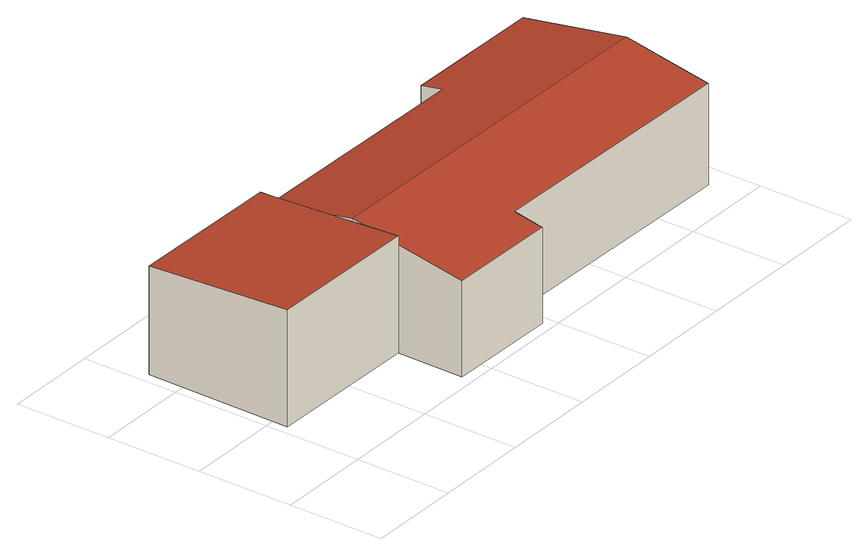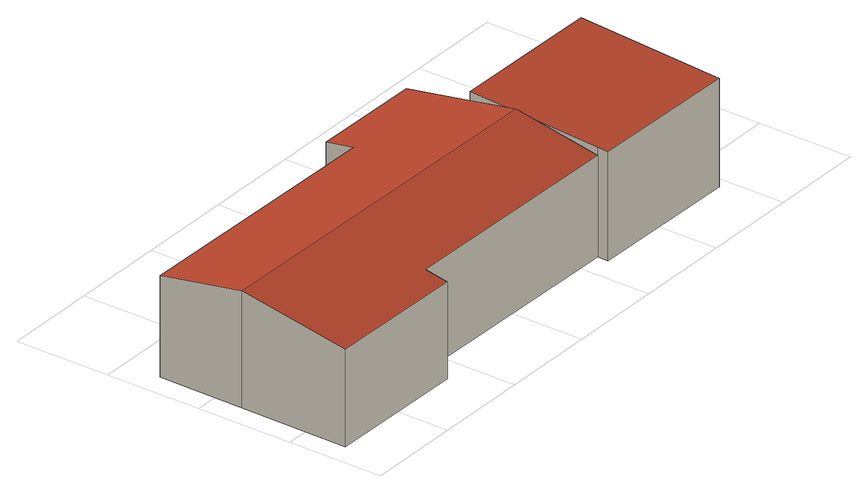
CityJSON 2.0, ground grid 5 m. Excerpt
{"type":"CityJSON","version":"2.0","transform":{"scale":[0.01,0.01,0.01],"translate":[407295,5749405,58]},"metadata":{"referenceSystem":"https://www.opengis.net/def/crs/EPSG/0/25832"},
"CityObjects":{
"building1":{"type":"Building","attributes":{"Gemeindeschluessel":"05515000","Geometrietyp2DReferenz":"3000","function":"31001_3200"},"address":[{"country":"Germany","locality":"Münster","thoroughfareNumber":"177","thoroughfareName":"Zum Hiltruper See"}],"children":["building1-1","building1-2"]},
"building1-1":{"type":"BuildingPart","attributes":{"roofType":"3100","measuredHeight":5.99},"parents":["building1"],"geometry":[{"type":"Solid","lod":"2","boundaries":[[[[0,1,2,3]],[[4,5,1,0]],[[6,7,8,9]],[[10,11,7,6]],[[12,13,11,10]],[[14,15,13,12]],[[16,17,15,14]],[[18,19,17,16]],[[3,2,19,18]],[[12,10,6,9,20,21,14]],[[22,4,0,3,18,16,14,21]],[[1,5,23,8,7,11,13,15,17,19,2]],[[22,21,24]],[[5,4,22,24,23]],[[24,21,20]],[[24,20,9,8,23]]]],"semantics":{"surfaces":[{"type":"WallSurface"},{"type":"RoofSurface"},{"type":"GroundSurface"},{"type":"ClosureSurface"}],"values":[[0,0,0,0,0,0,0,0,0,1,1,2,0,3,0,3]]}}]},
"building1-2":{"type":"BuildingPart","attributes":{"roofType":"2100","measuredHeight":5.99},"parents":["building1"],"geometry":[{"type":"Solid","lod":"2","boundaries":[[[[25,9,8,26,27]],[[28,29,5,4,30]],[[31,32,29,28]],[[27,26,32,31]],[[28,30,22,24,20,25,27,31]],[[8,23,5,29,32,26]],[[9,25,20]],[[22,30,4]],[[23,24,22,4,5]],[[8,9,20,24,23]]]],"semantics":{"surfaces":[{"type":"WallSurface"},{"type":"RoofSurface"},{"type":"GroundSurface"},{"type":"ClosureSurface"}],"values":[[0,0,0,0,1,2,0,0,3,3]]}}]}
},
"vertices":[
[862,62,517],[862,62,26],[1455,55,26],[1455,55,517],[866,412,579],[866,412,26],[2137,1108,544],[2137,1108,26],[874,1122,26],[874,1122,544],[2138,1228,523],[2138,1228,26],[2888,1220,523],[2888,1220,26],[2882,646,624],[2882,646,26],[2877,193,544],[2877,193,26],[1457,209,544],[1457,209,26],[870,783,604],[869,669,624],[868,610,614],[869,669,26],[869,669,610],
[874,1122,585],[875,1179,26],[875,1179,582],[49,422,625],[49,422,26],[866,412,625],[58,1188,582],[58,1188,26]
]}
